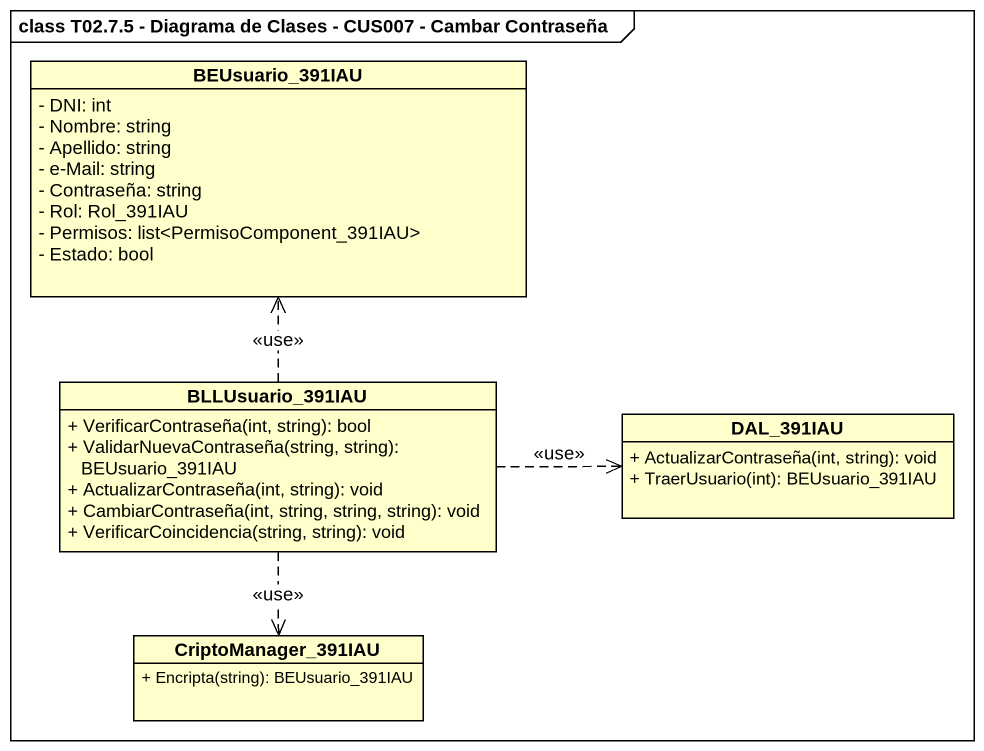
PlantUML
@startuml
mainframe class T02.7.5 - Diagrama de Clases - CUS007 - Cambar Contraseña
hide circle
hide empty members
skinparam classAttributeIconSize 0
class BEUsuario_391IAU {
  - DNI: int
  - Nombre: string
  - Apellido: string
  - e-Mail: string
  - Contraseña: string
  - Rol: Rol_391IAU
  - Permisos: list<PermisoComponent_391IAU>
  - Estado: bool
}
class BLLUsuario_391IAU {
  + VerificarContraseña(int, string): bool
  + ValidarNuevaContraseña(string, string): BEUsuario_391IAU
  + ActualizarContraseña(int, string): void
  + CambiarContraseña(int, string, string, string): void
  + VerificarCoincidencia(string, string): void
}
class DAL_391IAU {
  + ActualizarContraseña(int, string): void
  + TraerUsuario(int): BEUsuario_391IAU
}
class CriptoManager_391IAU {
  + Encripta(string): BEUsuario_391IAU
}
BLLUsuario_391IAU .up.> BEUsuario_391IAU : <<use>>
BLLUsuario_391IAU .right.> DAL_391IAU : <<use>>
BLLUsuario_391IAU ..> CriptoManager_391IAU : <<use>>
@enduml
